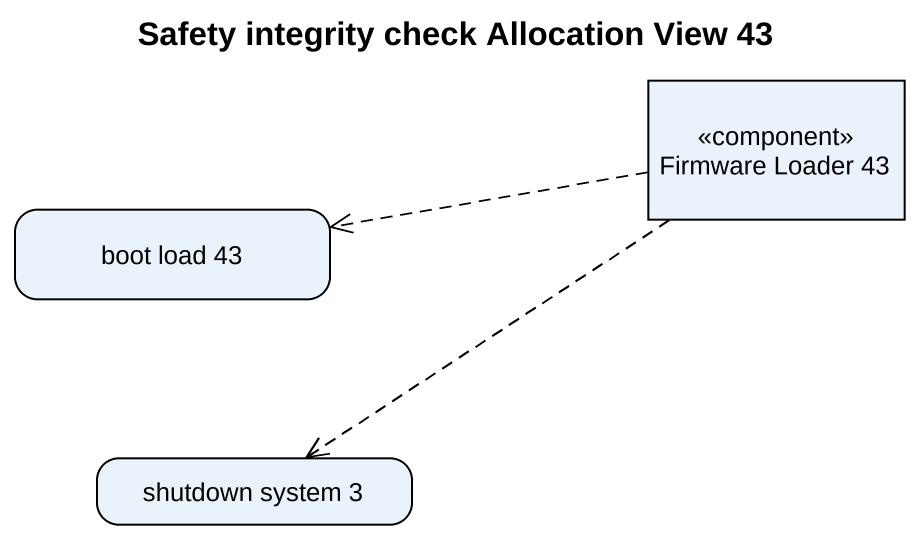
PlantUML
@startuml
title Safety integrity check Allocation View 43
hide empty description
state "Firmware Loader 43" as Firmware_Loader_43 <<component>>
state "boot load 43" as boot_load_43
state "shutdown system 3" as shutdown_system_3
Firmware_Loader_43 -left[dashed]-> boot_load_43
Firmware_Loader_43 -[dashed]-> shutdown_system_3
@enduml
